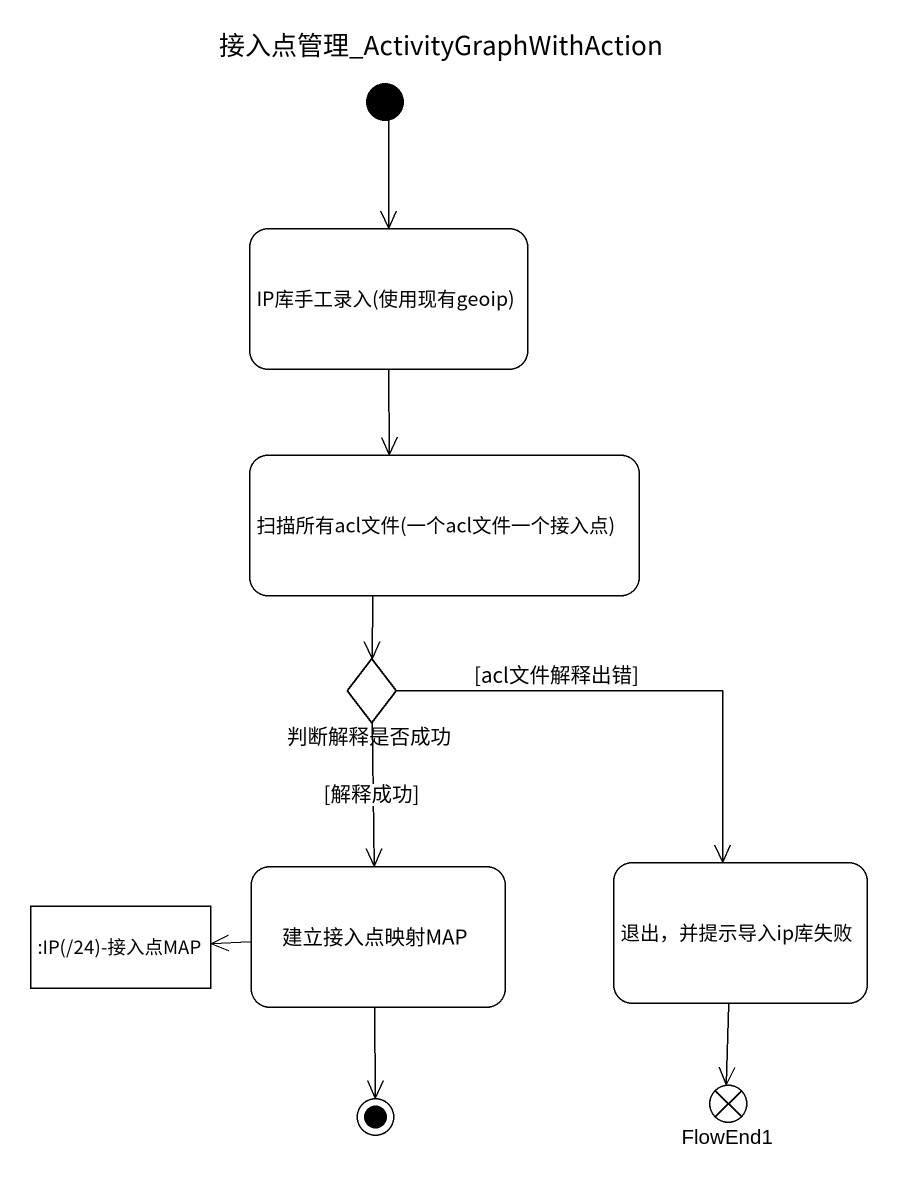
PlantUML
@startuml
title 接入点管理_ActivityGraphWithAction
hide empty description
state "IP库手工录入(使用现有geoip)" as IP库手工录入_使用现有geoip
state "扫描所有acl文件(一个acl文件一个接入点)" as 扫描所有acl文件_一个acl文件一个接入点
state 判断解释是否成功 <<choice>>
state 建立接入点映射MAP
state "退出，并提示导入ip库失败" as 退出_并提示导入ip库失败
state ":IP(/24)-接入点MAP" as IP_24_接入点MAP <<object>>
state FlowEnd1 <<end>>
[*] --> IP库手工录入_使用现有geoip
IP库手工录入_使用现有geoip --> 扫描所有acl文件_一个acl文件一个接入点
扫描所有acl文件_一个acl文件一个接入点 --> 判断解释是否成功
判断解释是否成功 --> 建立接入点映射MAP : [解释成功]
判断解释是否成功 --> 退出_并提示导入ip库失败 : [acl文件解释出错]
建立接入点映射MAP -left-> IP_24_接入点MAP
退出_并提示导入ip库失败 --> FlowEnd1
建立接入点映射MAP --> [*]
@enduml
